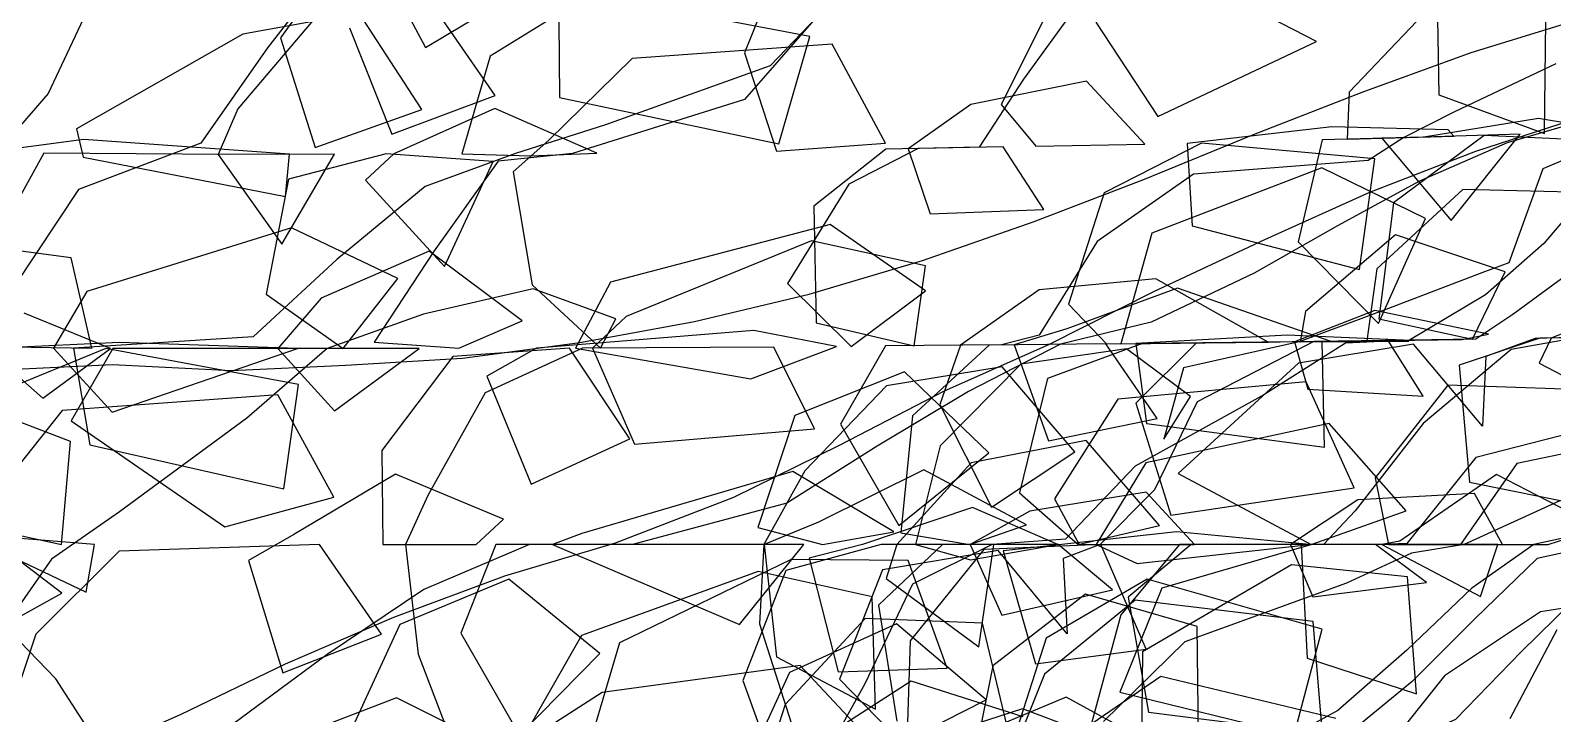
# Model space of a CAD drawing. Header units: metres. Extents: x -15 to 14.9, y 25.7 to 34.3.
# Drawn here: x -3.754 to -1.274, y 29.724 to 30.838 of the extents above; entities that cross this region are included whole.
import ezdxf

# ---------------------------------------------------------------- set-up
doc = ezdxf.new("R2010")
doc.units = ezdxf.units.M
doc.header["$MEASUREMENT"] = 0
doc.layers.add('Layer 01', color=12, linetype='Continuous', true_color=0xc80000)
doc.layers.add('Layer 02', color=192, linetype='Continuous', true_color=0x7d26cd)

msp = doc.modelspace()

# ---------------------------------------------------------------- linework, layer by layer
at = {"layer": 'Layer 01'}
for points in [[(-3.8129, 30.2841, 3.6671), (-3.6208, 30.2933, 3.6518), (-3.4267, 30.2832, 3.6471), (-3.2403, 30.292, 3.6505), (-3.0504, 30.3038, 3.6539), (-2.8591, 30.3292, 3.6559), (-2.6727, 30.3635, 3.6566), (-2.4855, 30.4081, 3.6714), (-2.301, 30.463, 3.6845), (-2.1191, 30.5264, 3.6963), (-1.9391, 30.5952, 3.7071), (-1.7618, 30.6682, 3.7175), (-1.5843, 30.7373, 3.7321), (-1.407, 30.8018, 3.7477), (-1.2283, 30.8568, 3.7656), (-1.049, 30.9031, 3.7856), (-0.87, 30.9381, 3.808), (-0.6899, 30.9653, 3.8323), (-0.5093, 30.9842, 3.8586), (-0.3294, 30.9931, 3.8869), (-0.1506, 30.9926, 3.9172), (0.0269, 30.9824, 3.9494)], [(-3.8571, 29.5513, 3.6521), (-3.6923, 29.6416, 3.6511), (-3.5102, 29.7228, 3.6456), (-3.3389, 29.8051, 3.6527), (-3.1624, 29.8816, 3.6597), (-2.9815, 29.9485, 3.6663), (-2.8014, 30.0027, 3.6722), (-2.6085, 30.0772, 3.6799), (-2.4359, 30.1618, 3.6951), (-2.2651, 30.2502, 3.71), (-2.0951, 30.3259, 3.7253), (-1.9239, 30.4124, 3.7329), (-1.7433, 30.4967, 3.7442), (-1.5721, 30.574, 3.7625), (-1.3994, 30.6411, 3.7823), (-1.2235, 30.698, 3.8016), (-1.0467, 30.7491, 3.8201), (-0.8688, 30.7915, 3.8407), (-0.6898, 30.8269, 3.863), (-0.5105, 30.8528, 3.8875), (-0.3315, 30.8695, 3.914), (-0.1527, 30.8784, 3.9421), (0.0266, 30.8808, 3.9719)]]:
    msp.add_polyline3d(points, dxfattribs=at)
at = {"layer": 'Layer 02'}
for points in [[(-2.529, 30.9556, 3.5662), (-2.591, 30.801, 3.5935), (-2.5387, 30.6409, 3.6349), (-2.361, 30.6539, 3.6519), (-2.4483, 30.8151, 3.6064), (-2.7741, 30.7921, 3.5829), (-2.9096, 30.6591, 3.6095), (-2.9678, 30.6072, 3.6171), (-2.937, 30.4229, 3.642), (-2.8256, 30.32, 3.6578), (-2.8008, 30.3678, 3.6521), (-2.9351, 30.4167, 3.6428), (-3.1139, 30.375, 3.6446), (-3.2709, 30.3192, 3.6487), (-3.4016, 30.206, 3.6509), (-3.6095, 30.0533, 3.6614), (-3.7201, 29.9761, 3.6713), (-3.8301, 29.8187, 3.6729)], [(-3.2589, 30.948, 3.5381), (-3.347, 30.8254, 3.5634), (-3.2903, 30.6467, 3.6042), (-3.1169, 30.7089, 3.5941), (-3.2188, 30.8656, 3.5572), (-3.4083, 30.8318, 3.5607), (-3.6793, 30.6776, 3.6044), (-3.6683, 30.6312, 3.6133), (-3.3387, 30.5673, 3.6146), (-3.3326, 30.6358, 3.6057), (-3.6677, 30.6602, 3.6074), (-3.8233, 30.6391, 3.6244)], [(-3.2608, 30.948, 3.538), (-3.3681, 30.8096, 3.5664), (-3.477, 30.6541, 3.5986), (-3.6762, 30.5782, 3.6209), (-3.781, 30.4202, 3.6499)], [(-3.1846, 30.9484, 3.5395), (-3.1107, 30.8098, 3.5718), (-2.9532, 30.9047, 3.5541)], [(-2.0187, 30.8512, 3.6466), (-1.9176, 30.6972, 3.6921), (-1.6591, 30.8195, 3.7013), (-1.905, 30.9468, 3.6381)], [(-3.6466, 30.9029, 3.5519), (-3.7254, 30.7349, 3.5954), (-3.8093, 30.6389, 3.6233)], [(-2.0238, 30.9137, 3.6321), (-2.1363, 30.7585, 3.6539), (-2.2085, 30.6472, 3.6705), (-2.3082, 30.6453, 3.6597), (-2.4211, 30.5874, 3.6549), (-2.5209, 30.4251, 3.6652), (-2.4171, 30.3228, 3.6902), (-2.2959, 30.4133, 3.6916), (-2.4516, 30.5214, 3.6602), (-2.8091, 30.4273, 3.6441), (-2.8664, 30.3199, 3.657), (-2.5805, 30.27, 3.6746), (-2.4408, 30.3226, 3.6876), (-2.5757, 30.3488, 3.6692), (-2.93, 30.3198, 3.6557), (-3.0106, 30.2744, 3.656), (-2.9383, 30.0984, 3.6652), (-2.7776, 30.1721, 3.6653), (-2.8759, 30.3199, 3.6568), (-3.0661, 30.3061, 3.6535), (-3.1821, 30.1528, 3.6578), (-3.1801, 30, 3.6645), (-3.0284, 30, 3.6676), (-2.9834, 30.0411, 3.6668), (-3.1597, 30.1142, 3.6599), (-3.3254, 30.0162, 3.6608), (-3.3992, 29.974, 3.6589), (-3.3431, 29.7905, 3.652), (-3.1823, 29.8537, 3.6581), (-3.2834, 30, 3.6624), (-3.61, 29.9892, 3.6633), (-3.7457, 29.8538, 3.6679), (-3.8034, 29.6794, 3.6648)], [(-2.8941, 30.9152, 3.553), (-2.8925, 30.7285, 3.5945), (-2.535, 30.653, 3.6326), (-2.4846, 30.8277, 3.5995), (-2.8428, 30.8961, 3.5584), (-3.0054, 30.7958, 3.5772), (-3.0513, 30.6368, 3.6114), (-2.9399, 30.6334, 3.6142), (-2.8314, 30.6376, 3.6159), (-2.9979, 30.7104, 3.5962), (-3.1626, 30.6364, 3.6092), (-3.2086, 30.5937, 3.6138), (-3.0798, 30.4527, 3.6351), (-3.0003, 30.6241, 3.6142), (-3.1746, 30.6364, 3.6089), (-3.3338, 30.5954, 3.611), (-3.3706, 30.408, 3.6349), (-3.2448, 30.3193, 3.6492), (-3.156, 30.4335, 3.636), (-3.3292, 30.5161, 3.6216), (-3.6623, 30.4123, 3.6417), (-3.7169, 30.32, 3.6581), (-3.6212, 30.2156, 3.6552), (-3.3193, 30.3191, 3.6477), (-3.6095, 30.329, 3.6485), (-3.7937, 30.3206, 3.664)], [(-1.4627, 30.9204, 3.712), (-1.4598, 30.7329, 3.754), (-1.2877, 30.6695, 3.7971), (-1.2854, 30.8539, 3.7566)], [(-2.4329, 30.9017, 3.5889), (-2.5494, 30.7799, 3.6028), (-2.8172, 30.6836, 3.606), (-2.9639, 30.6371, 3.6132), (-3.1115, 30.5832, 3.6173), (-3.255, 30.4642, 3.6299), (-3.3918, 30.3381, 3.6437), (-3.6842, 30.3198, 3.6555), (-3.6576, 30.1621, 3.6604), (-3.3416, 30.0906, 3.6572), (-3.3175, 30.2606, 3.6503), (-3.6317, 30.3195, 3.6515), (-3.8037, 30.2487, 3.6679)], [(-3.2344, 30.8421, 3.5621), (-3.1655, 30.6686, 3.602), (-2.997, 30.7318, 3.5915), (-3.1028, 30.8839, 3.5556)], [(-2.0874, 30.8868, 3.631), (-2.1726, 30.7169, 3.6591), (-2.1162, 30.649, 3.6805), (-1.9384, 30.6524, 3.6997), (-2.0337, 30.7553, 3.6662), (-2.2219, 30.7172, 3.6535), (-2.3241, 30.645, 3.658), (-2.2886, 30.5389, 3.6759), (-2.1034, 30.546, 3.6954), (-2.1696, 30.648, 3.6747), (-2.3605, 30.6443, 3.6541), (-2.4782, 30.5511, 3.6534), (-2.474, 30.3609, 3.6789), (-2.3147, 30.3238, 3.7013), (-2.2959, 30.4539, 3.6863), (-2.482, 30.495, 3.6603), (-2.7839, 30.3717, 3.6519), (-2.8384, 30.32, 3.6576), (-2.77, 30.1631, 3.6658), (-2.4769, 30.1883, 3.6895), (-2.5429, 30.3216, 3.6764), (-2.8549, 30.32, 3.6572), (-3.0135, 30.2472, 3.6571), (-3.107, 30.0798, 3.6625), (-3.1436, 30, 3.6653), (-3.1225, 29.8211, 3.6579), (-3.0691, 29.6804, 3.6528)], [(-2.4741, 30.8589, 3.5938), (-2.591, 30.7253, 3.6103), (-2.871, 30.6374, 3.6151), (-2.9926, 30.6248, 3.6142), (-3.0968, 30.4784, 3.6313), (-3.1945, 30.3297, 3.6489), (-3.0564, 30.3196, 3.6531), (-2.9531, 30.3642, 3.6494), (-3.1046, 30.4777, 3.6313), (-3.281, 30.4014, 3.6377), (-3.3515, 30.3191, 3.647), (-3.259, 30.2175, 3.6534), (-3.1212, 30.3195, 3.6518), (-3.2717, 30.3192, 3.6487), (-3.6204, 30.3194, 3.6506), (-3.6882, 30.2015, 3.661), (-3.4376, 30.0287, 3.6579), (-3.26, 30.077, 3.6595), (-3.3513, 30.2438, 3.6503), (-3.7025, 30.2184, 3.6614), (-3.8218, 30.0687, 3.6772)], [(-3.293, 30.8548, 3.558), (-3.4164, 30.7099, 3.5875), (-3.4484, 30.6354, 3.6034), (-3.3447, 30.4891, 3.6248), (-3.2588, 30.6361, 3.6072), (-3.4317, 30.6354, 3.6037), (-3.7329, 30.6379, 3.6175), (-3.8215, 30.477, 3.6456)], [(-1.4731, 30.8763, 3.72), (-1.6058, 30.7369, 3.7286), (-1.6087, 30.6604, 3.745), (-1.4349, 30.6653, 3.7732), (-1.4442, 30.6756, 3.7694), (-1.634, 30.6805, 3.7363), (-1.8697, 30.6537, 3.7071), (-1.8615, 30.5191, 3.7257), (-1.589, 30.4481, 3.7763), (-1.5637, 30.6283, 3.7567), (-1.8463, 30.6541, 3.7096), (-2.0048, 30.5731, 3.7028), (-2.0631, 30.3913, 3.7203), (-2.0011, 30.3268, 3.7356), (-1.7375, 30.3296, 3.7672), (-1.9205, 30.4329, 3.7305), (-2.1107, 30.4148, 3.7119), (-2.2389, 30.3246, 3.7096), (-2.2728, 30.2279, 3.7101), (-2.1884, 30.0607, 3.7267), (-2.0527, 30.1509, 3.7376), (-2.1713, 30.2892, 3.7186), (-2.3595, 30.2587, 3.6993), (-2.4926, 30.1198, 3.6907), (-2.5596, 30, 3.6886), (-2.5667, 29.8704, 3.6822), (-2.5103, 29.6937, 3.6807)], [(-1.269, 30.7831, 3.7751), (-1.4342, 30.7053, 3.7645), (-1.5167, 30.663, 3.76), (-1.5745, 30.6258, 3.7553), (-1.8596, 30.6034, 3.7148), (-2.0165, 30.4938, 3.7119), (-2.1108, 30.3409, 3.7216), (-2.1724, 30.3252, 3.7169), (-2.3613, 30.3234, 3.6963), (-2.4346, 30.1958, 3.6938), (-2.3394, 30.0309, 3.7114), (-2.1931, 30.149, 3.7223), (-2.3304, 30.2813, 3.7015), (-2.5088, 30.2103, 3.685), (-2.5695, 30.0273, 3.6864), (-2.4639, 30, 3.6991), (-2.3479, 30.0207, 3.7109), (-2.5121, 30.1188, 3.6887), (-2.8558, 30.0177, 3.6704), (-2.9036, 30, 3.6702), (-2.5992, 29.8693, 3.6786), (-2.4942, 30, 3.6958), (-2.8248, 30, 3.6718), (-2.9964, 30, 3.6683), (-3.0531, 29.8554, 3.6608), (-2.9574, 29.689, 3.6555), (-2.8267, 29.8224, 3.664), (-2.9751, 29.9432, 3.6662), (-3.1528, 29.8696, 3.6594), (-3.2329, 29.695, 3.6501)], [(0.0535, 30.6577, 4.0213), (-0.1212, 30.6046, 3.9993), (-0.311, 30.6164, 3.9663), (-0.4988, 30.643, 3.9316), (-0.6848, 30.6769, 3.8962), (-0.8608, 30.7251, 3.8568), (-1.0318, 30.7278, 3.8273), (-1.1952, 30.6991, 3.8061), (-1.3483, 30.6546, 3.789), (-1.4909, 30.5922, 3.7736), (-1.6249, 30.5195, 3.7609), (-1.7604, 30.4423, 3.7486), (-1.9285, 30.3621, 3.739), (-2.0758, 30.3261, 3.7274), (-2.2259, 30.2494, 3.7143), (-2.3749, 30.1602, 3.7019), (-2.5221, 30.067, 3.6898), (-2.7735, 30, 3.6729), (-2.9412, 30, 3.6694), (-3.1137, 29.9263, 3.6627), (-3.2709, 29.8203, 3.6548), (-3.4233, 29.7081, 3.6467), (-3.6876, 29.6802, 3.6558), (-3.7667, 29.5191, 3.6408)], [(-1.1709, 30.6729, 3.8161), (-1.2973, 30.6944, 3.79), (-1.4838, 30.6639, 3.7653), (-1.5527, 30.662, 3.7541), (-1.4393, 30.528, 3.7906), (-1.327, 30.6684, 3.7907), (-1.4853, 30.6639, 3.7651), (-1.6499, 30.6592, 3.7384), (-1.689, 30.493, 3.7537), (-1.5581, 30.3602, 3.793), (-1.4816, 30.5314, 3.7831), (-1.6502, 30.6139, 3.7443), (-1.9272, 30.5072, 3.72), (-1.9775, 30.327, 3.7382), (-1.881, 30.328, 3.7487), (-1.6369, 30.331, 3.7837), (-1.8854, 30.4176, 3.7364), (-2.0655, 30.3514, 3.7252), (-2.1518, 30.3254, 3.7191), (-2.0958, 30.1688, 3.7321), (-1.9185, 30.2052, 3.75), (-2.0022, 30.3268, 3.7355), (-2.1922, 30.325, 3.7147), (-2.3173, 30.2095, 3.706), (-2.3363, 30.0188, 3.7123), (-2.2236, 30, 3.7255), (-2.1312, 30.032, 3.7342), (-2.2987, 30.1217, 3.7119), (-2.4702, 30.0362, 3.6969), (-2.5589, 30, 3.6887), (-2.5388, 29.8166, 3.6829), (-2.3777, 29.7316, 3.6969), (-2.3828, 29.9143, 3.7043), (-2.5685, 29.9556, 3.6857), (-2.8567, 29.8517, 3.6647), (-2.9513, 29.6859, 3.6555)], [(-1.1452, 30.6736, 3.8202), (-1.2903, 30.612, 3.8043), (-1.3455, 30.4589, 3.8153), (-1.3896, 30.4428, 3.81), (-1.5415, 30.3843, 3.7926), (-1.6871, 30.3303, 3.7755), (-1.8755, 30.2879, 3.7511), (-1.9075, 30.1715, 3.7526), (-1.8641, 30.2412, 3.7544), (-1.9683, 30.3187, 3.7396), (-2.1405, 30.2938, 3.7218), (-2.272, 30.1604, 3.7132), (-2.3122, 30, 3.7158), (-2.2228, 29.9748, 3.7245), (-2.0802, 30, 3.7412), (-2.2194, 30.0603, 3.7233), (-2.3987, 30, 3.7063), (-2.4858, 29.9777, 3.6957), (-2.4381, 29.7921, 3.6929), (-2.2606, 29.7983, 3.7126), (-2.3241, 29.9737, 3.7133), (-2.5151, 29.9755, 3.6924), (-2.7945, 29.8398, 3.6655), (-2.8418, 29.68, 3.6575)], [(-1.2088, 30.6585, 3.8117), (-1.3855, 30.6667, 3.7812), (-1.5332, 30.5568, 3.7712), (-1.5572, 30.3678, 3.7921), (-1.4049, 30.3344, 3.8218), (-1.3513, 30.4444, 3.8162), (-1.5303, 30.5047, 3.7786), (-1.6769, 30.3797, 3.7707), (-1.6857, 30.3303, 3.7757), (-1.5085, 30.3311, 3.8049), (-1.5178, 30.3327, 3.8033), (-1.7069, 30.341, 3.7708), (-1.9535, 30.3273, 3.7408), (-1.9358, 30.1972, 3.7484), (-1.6458, 30.1586, 3.7898), (-1.6496, 30.3308, 3.7816), (-1.9426, 30.3274, 3.742), (-2.0972, 30.2705, 3.7275), (-2.143, 30.0842, 3.7306), (-2.0474, 30, 3.7448), (-1.9149, 30.031, 3.758), (-2.0343, 30.1693, 3.7388), (-2.2214, 30.1329, 3.7199), (-2.3426, 30, 3.7124), (-2.36, 29.9445, 3.7081), (-2.2089, 29.8333, 3.7198), (-2.1848, 30, 3.7297), (-2.3684, 30, 3.7096), (-2.5238, 29.9575, 3.6907), (-2.5935, 29.7783, 3.6752), (-2.558, 29.6785, 3.6748)], [(-1.1999, 30.5945, 3.8216), (-1.2885, 30.4906, 3.8205), (-1.3836, 30.4065, 3.8158), (-1.5075, 30.3329, 3.8049), (-1.6119, 30.3278, 3.788), (-1.7446, 30.244, 3.7698), (-1.9545, 30.1276, 3.7494), (-2.0678, 30.0086, 3.7422), (-2.1874, 30, 3.7294), (-2.317, 29.9354, 3.7124), (-2.3948, 29.773, 3.6968), (-2.4478, 29.6774, 3.6868)], [(-1.2443, 30.5741, 3.8169), (-1.4206, 30.5785, 3.787), (-1.5604, 30.4492, 3.7809), (-1.5768, 30.3319, 3.7936), (-1.4217, 30.3341, 3.819), (-1.3786, 30.3424, 3.8251), (-1.564, 30.3814, 3.7892), (-1.6946, 30.3302, 3.7742), (-1.6733, 30.2528, 3.7811), (-1.4852, 30.2415, 3.8126), (-1.5419, 30.3324, 3.7993), (-1.8551, 30.3282, 3.7515), (-1.9534, 30.23, 3.7451), (-1.8964, 30.0476, 3.7593), (-1.5973, 30.092, 3.8007), (-1.6758, 30.2649, 3.7802), (-1.9827, 30.2369, 3.7415), (-2.0859, 30.0744, 3.7373), (-2.0457, 30, 3.745), (-1.8579, 30, 3.7656), (-1.9367, 30.0849, 3.7532), (-2.126, 30.0539, 3.7338), (-2.2235, 30, 3.7255), (-2.1714, 29.8849, 3.7262), (-1.9911, 29.9259, 3.7477), (-2.0797, 30, 3.7413), (-2.2685, 30, 3.7205), (-2.3725, 29.9011, 3.7048), (-2.3426, 29.7119, 3.6999)], [(-3.8202, 30.3227, 3.6658), (-3.6544, 30.3196, 3.6532), (-3.6881, 30.4669, 3.6365), (-3.9751, 30.5049, 3.6582)], [(-1.1945, 30.4806, 3.8375), (-1.3388, 30.3745, 3.8275), (-1.3994, 30.3344, 3.8227), (-1.5082, 30.3329, 3.8048), (-1.6633, 30.3307, 3.7794), (-1.8535, 30.2326, 3.7559), (-1.9229, 30.0889, 3.7546), (-2.0116, 30, 3.7487), (-2.0718, 29.9769, 3.7411), (-2.0651, 29.854, 3.7365), (-2.1778, 29.9903, 3.7301), (-2.3662, 29.9588, 3.708), (-2.4364, 29.7802, 3.6925), (-2.3354, 29.6764, 3.6991), (-2.1972, 29.7464, 3.7173), (-2.3434, 29.8706, 3.7067), (-2.5176, 29.7911, 3.6841), (-2.569, 29.6786, 3.6736)], [(-1.129, 30.3953, 3.8596), (-1.2767, 30.3362, 3.8428), (-1.2961, 30.2955, 3.8414), (-1.1295, 30.2087, 3.8726)], [(-3.828, 30.3208, 3.6667), (-3.734, 30.2383, 3.663), (-3.6242, 30.3194, 3.6509), (-3.7647, 30.3767, 3.6544)], [(-1.127, 30.3406, 3.8671), (-1.3028, 30.3358, 3.8385), (-1.3832, 30.3065, 3.8266), (-1.3882, 30.1927, 3.8307), (-1.5011, 30.3265, 3.8063), (-1.6882, 30.2952, 3.7768), (-1.8842, 30.1153, 3.7577), (-1.6676, 30, 3.7931), (-1.5126, 30.0548, 3.8163), (-1.6382, 30.1972, 3.7893), (-1.9368, 30.1329, 3.7511), (-2.0178, 30, 3.748), (-1.9511, 29.9686, 3.754), (-1.6702, 30, 3.7927), (-1.8871, 30.0207, 3.7615), (-2.0737, 30, 3.7419), (-2.1693, 29.9894, 3.731), (-2.117, 29.8056, 3.7287), (-1.9364, 29.8291, 3.7495), (-2.0102, 30, 3.7489), (-2.2009, 29.9915, 3.7276), (-2.3212, 29.8426, 3.7079), (-2.3267, 29.6763, 3.7)], [(-1.241, 30.3358, 3.8487), (-1.3417, 30.3174, 3.8329), (-1.485, 30.1971, 3.8146), (-1.5958, 30.0547, 3.8025), (-1.6475, 30, 3.7964), (-1.8819, 30, 3.7629), (-1.9775, 29.8852, 3.7474), (-2.025, 29.7105, 3.7346)], [(-1.1087, 30.3386, 3.8704), (-1.2951, 30.3359, 3.8398), (-1.4266, 30.2922, 3.8201), (-1.4096, 30.1012, 3.8312), (-1.2268, 30.0643, 3.8629)], [(-1.2549, 30.253, 3.85), (-1.4449, 30.2597, 3.8185), (-1.5636, 30.1086, 3.8055), (-1.5414, 30, 3.8139), (-1.3558, 30, 3.8445), (-1.4017, 30.0829, 3.8333), (-1.5917, 30.0724, 3.8025), (-1.7013, 30, 3.7876), (-1.6648, 29.9143, 3.7898), (-1.4798, 29.938, 3.8213), (-1.5626, 30, 3.8104), (-1.863, 30, 3.765), (-1.9656, 29.9141, 3.75), (-1.9326, 29.7264, 3.7454), (-1.6492, 29.6908, 3.7826), (-1.6646, 29.8741, 3.7881), (-1.9543, 29.9093, 3.751), (-2.1021, 29.7885, 3.7296), (-2.1476, 29.6746, 3.7196)], [(-3.9928, 30.063, 3.6965), (-3.7041, 30, 3.6711), (-3.6892, 30.1679, 3.6626), (-3.8651, 30.2351, 3.6733)], [(-1.217, 30.1885, 3.8591), (-1.3995, 30.1415, 3.8311), (-1.5115, 30.0016, 3.8188), (-1.5543, 30, 3.8118), (-1.6667, 30, 3.7933), (-1.9108, 29.9286, 3.7566), (-1.9793, 29.7589, 3.7417), (-1.6955, 29.6894, 3.775), (-1.6499, 29.8617, 3.79), (-1.9347, 29.9432, 3.7547), (-2.0996, 29.8473, 3.7324), (-2.155, 29.6746, 3.7188)], [(-1.1496, 30.1701, 3.871), (-1.3325, 30.1321, 3.8426), (-1.4243, 30, 3.8332), (-1.2815, 30, 3.8567), (-1.1971, 30.027, 3.8694), (-1.3657, 30.114, 3.8379), (-1.5232, 30.005, 3.8167), (-1.5524, 30, 3.8121), (-1.3919, 29.9149, 3.8348), (-1.3634, 30, 3.8432), (-1.5494, 30, 3.8126), (-1.6838, 30, 3.7904), (-1.6742, 29.8144, 3.7839), (-1.4962, 29.7567, 3.8107), (-1.5107, 29.9469, 3.8166), (-1.6998, 29.9667, 3.7863), (-1.9424, 29.8248, 3.7487), (-1.944, 29.6726, 3.7418)], [(-1.2624, 30.0709, 3.8568), (-1.4183, 30, 3.8342), (-1.5039, 29.9859, 3.8195), (-1.6101, 29.9366, 3.7998), (-1.8737, 29.841, 3.7569), (-2.0059, 29.7112, 3.7367)], [(-3.8272, 30, 3.6806), (-3.6638, 29.9221, 3.6645), (-3.6501, 30, 3.6669), (-3.8384, 30.015, 3.6808)], [(-1.2024, 30.0223, 3.8688), (-1.3046, 30, 3.8529), (-1.4059, 29.9284, 3.8331), (-1.5116, 29.8276, 3.8113), (-1.6243, 29.729, 3.7884), (-1.7324, 29.6703, 3.768)], [(-3.8104, 29.8611, 3.6732), (-3.7031, 29.9205, 3.6675), (-3.8077, 30, 3.6791)], [(-1.1953, 30, 3.8709), (-1.2993, 29.9771, 3.8528), (-1.4009, 29.8786, 3.8317), (-1.503, 29.7765, 3.8105), (-1.6193, 29.6809, 3.7871)], [(-3.5801, 29.5746, 3.6335), (-3.713, 29.781, 3.6622), (-3.8463, 29.9182, 3.6785)], [(-1.2151, 29.9328, 3.8647), (-1.325, 29.8253, 3.8419), (-1.4324, 29.7146, 3.8194), (-1.546, 29.6638, 3.7981), (-1.668, 29.5675, 3.7652), (-1.851, 29.4868, 3.7276), (-1.9965, 29.3941, 3.6994), (-2.1406, 29.3515, 3.6778), (-2.2946, 29.3008, 3.6493), (-2.4465, 29.2092, 3.612), (-2.604, 29.1232, 3.5752), (-2.8699, 29.0499, 3.5458), (-3.0266, 29.0358, 3.538), (-3.1902, 28.9458, 3.5061), (-3.3667, 28.8764, 3.4804), (-3.4553, 28.7486, 3.4382), (-3.5959, 28.6437, 3.3989), (-3.3614, 28.5067, 3.3401), (-3.2638, 28.6213, 3.3897), (-3.4104, 28.7268, 3.4301), (-3.7033, 28.6796, 3.4227), (-3.8435, 28.5546, 3.3827)], [(-1.8511, 29.6862, 3.7526), (-1.8532, 29.8664, 3.7602), (-2.0354, 29.9189, 3.7426), (-2.1864, 29.8019, 3.7209), (-2.2119, 29.6752, 3.7126)], [(-1.1274, 29.9162, 3.8784), (-1.2939, 29.8902, 3.8499), (-1.4504, 29.7855, 3.8195), (-1.5445, 29.6676, 3.7989)], [(-2.1594, 29.6874, 3.7189), (-2.2032, 29.8715, 3.7221), (-2.3942, 29.879, 3.7015), (-2.5247, 29.7388, 3.6811), (-2.5441, 29.6784, 3.6763)], [(-1.2671, 29.8606, 3.853), (-1.3441, 29.7159, 3.834)], [(-2.3825, 29.6768, 3.6939), (-2.5001, 29.8027, 3.6865), (-2.8227, 29.7586, 3.6613), (-2.9448, 29.6802, 3.6554)], [(-2.1371, 29.7187, 3.7227), (-2.3196, 29.777, 3.7052), (-2.4736, 29.6777, 3.684)], [(-1.6273, 29.7163, 3.7874), (-1.9127, 29.7845, 3.7501), (-2.0703, 29.6765, 3.7282)], [(-3.0189, 29.6803, 3.6539), (-3.1579, 29.75, 3.654), (-3.3371, 29.6809, 3.6473)], [(-1.9229, 29.6724, 3.7441), (-2.0671, 29.7508, 3.7318), (-2.2434, 29.6769, 3.7092)], [(-1.9811, 29.673, 3.7378), (-2.1381, 29.7318, 3.7231), (-2.3108, 29.6761, 3.7018)]]:
    msp.add_polyline3d(points, dxfattribs=at)

doc.saveas('drawing.dxf')
